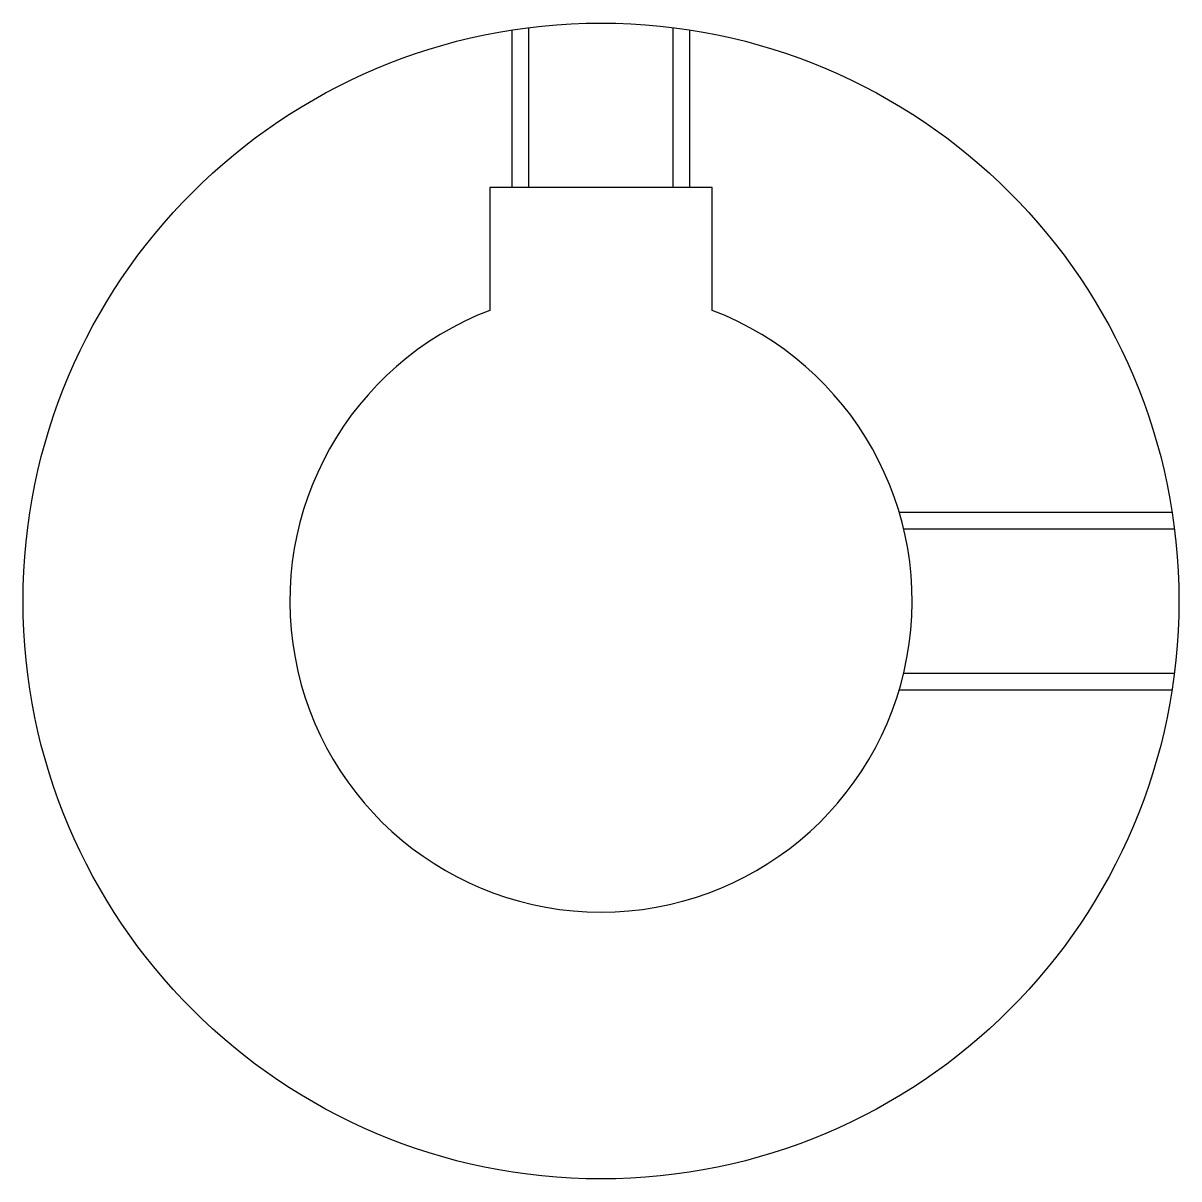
# Model space of a CAD drawing. Header units: metres. Extents: x 81 to 205, y 63 to 100.
# Drawn here: x 179 to 205, y 68.5 to 94.5 of the extents above.
import ezdxf

# ---------------------------------------------------------------- set-up
doc = ezdxf.new("R2010")
doc.units = ezdxf.units.M

msp = doc.modelspace()

# ---------------------------------------------------------------- linework, layer by layer
at = {"color": 4}
for points in [[(190.380005, 90.800003), (190.380005, 94.398666)], [(193.619995, 90.800003), (193.619995, 94.398666)], [(190, 90.800003), (190, 94.34523)], [(194, 90.800003), (194, 94.34523)], [(194.5, 88.038345), (194.5, 90.800003), (189.5, 90.800003), (189.5, 88.038345)], [(198.708206, 83.5), (204.84523, 83.5)], [(198.809967, 83.120003), (204.898666, 83.120003)], [(198.809967, 79.879997), (204.898666, 79.879997)], [(198.708206, 79.5), (204.84523, 79.5)]]:
    msp.add_lwpolyline(points, dxfattribs=at)
msp.add_circle((192, 81.5), 13, dxfattribs=at)
msp.add_arc((192, 81.5), 7, 110.9248331, 69.0751669, dxfattribs=at)

doc.saveas('drawing.dxf')
